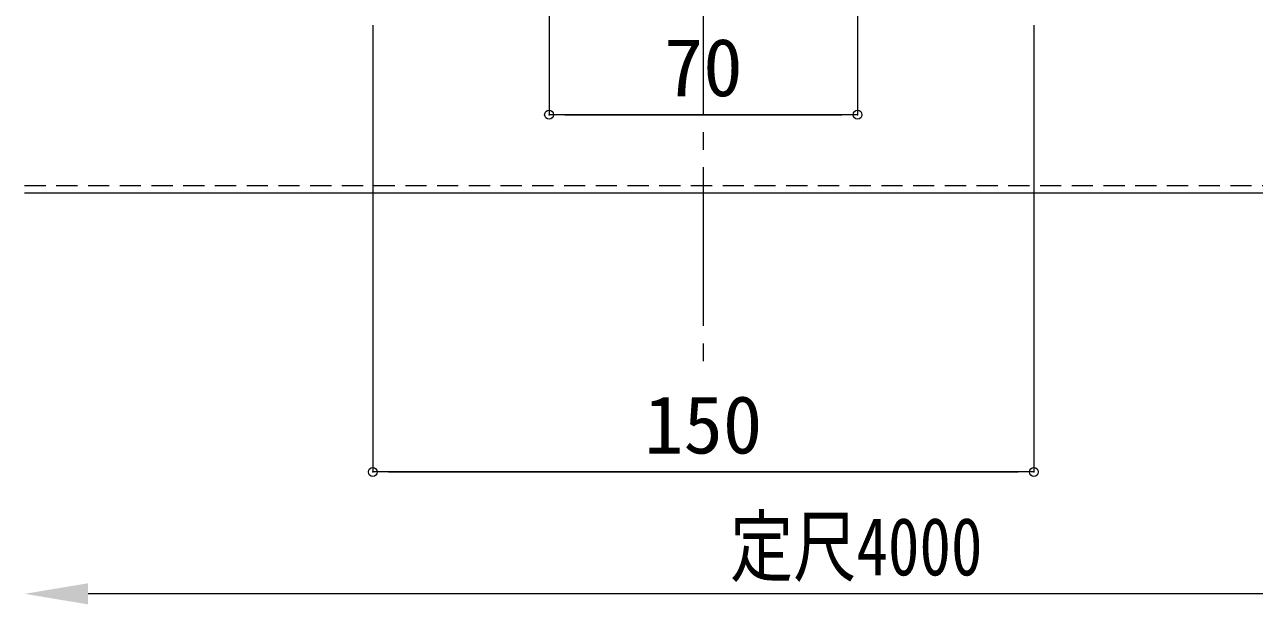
# Model space of a CAD drawing. Units: millimetres at full size. Extents: x -3425 to 3421, y -1129 to 1133.
# Drawn here: x 2548 to 2827, y -80.5 to 51 of the extents above; entities that cross this region are included whole.
import ezdxf
from ezdxf.enums import TextEntityAlignment as Align

# ---------------------------------------------------------------- set-up
doc = ezdxf.new("R2010")
doc.units = ezdxf.units.MM
doc.header["$LTSCALE"] = 4
doc.header["$PDMODE"] = 32
doc.header["$PDSIZE"] = 2
doc.linetypes.add('CHAIN2', pattern=[12, 9, -1, 1, -1])
doc.linetypes.add('DASHED1', pattern=[1.8, 1.2, -0.6])
for name, color, linetype, lineweight in [('0-0_0', 7, 'Continuous', 18), ('0-1_1手摺寸法', 3, 'Continuous', 9), ('0-4_3中心線', 2, 'CHAIN2', 18), ('1-5_笠木', 3, 'Continuous', 18)]:
    doc.layers.add(name, color=color, linetype=linetype, lineweight=lineweight)
doc.styles.add('ＭＳ ゴシック', font='')
doc.styles.get('ＭＳ ゴシック').set_extended_font_data('MS Gothic')

msp = doc.modelspace()

# ---------------------------------------------------------------- linework, layer by layer
at = {"layer": '0-0_0', "linetype": 'DASHED1'}
msp.add_line((2547.986, 14.465), (2933.617, 14.465), dxfattribs=at)
at = {"layer": '0-1_1手摺寸法', "lineweight": 18}
for p, q in [((2666.986, 65.865), (2666.986, 30.562)), ((2736.986, 65.865), (2736.986, 30.562)), ((2626.986, 50.865), (2626.986, -50.503)), ((2776.986, 50.865), (2776.986, -50.503)), ((2736.986, 30.562), (2666.986, 30.562)), ((2670.586, 30.562), (2733.386, 30.562)), ((2776.986, -50.503), (2626.986, -50.503)), ((2630.586, -50.503), (2773.386, -50.503))]:
    msp.add_line(p, q, dxfattribs=at)
msp.add_lwpolyline([(2943.617, -78.145), (2933.617, -78.145), (2562.386, -78.145)], dxfattribs=at)
at = {"layer": '0-1_1手摺寸法'}
for p in [(2666.986, 30.562), (2736.986, 30.562), (2626.986, -50.503), (2776.986, -50.503)]:
    msp.add_point(p, dxfattribs=at)
msp.add_solid([(2562.386, -75.745), (2547.986, -78.145), (2562.386, -80.545)], dxfattribs=at)
at = {"layer": '0-4_3中心線'}
msp.add_line((2701.986, 210.623), (2701.986, -26.611), dxfattribs=at)
at = {"layer": '1-5_笠木'}
msp.add_line((2547.986, 12.865), (2933.617, 12.865), dxfattribs=at)

# ---------------------------------------------------------------- texts
at = {"layer": '0-1_1手摺寸法', "style": 'ＭＳ ゴシック'}
for s, p in [('70', (2693.026, 30.809)), ('150', (2688.546, -50.255))]:
    msp.add_text(s, height=13.14, dxfattribs=at).set_placement(p, align=Align.BOTTOM_LEFT)
at = {"layer": '0-1_1手摺寸法', "color": 7, "style": 'ＭＳ ゴシック', "width": 0.8}
msp.add_text('定尺4000', height=13.14, dxfattribs=at).set_placement((2708.044, -77.897), align=Align.BOTTOM_LEFT)

doc.saveas('drawing.dxf')
